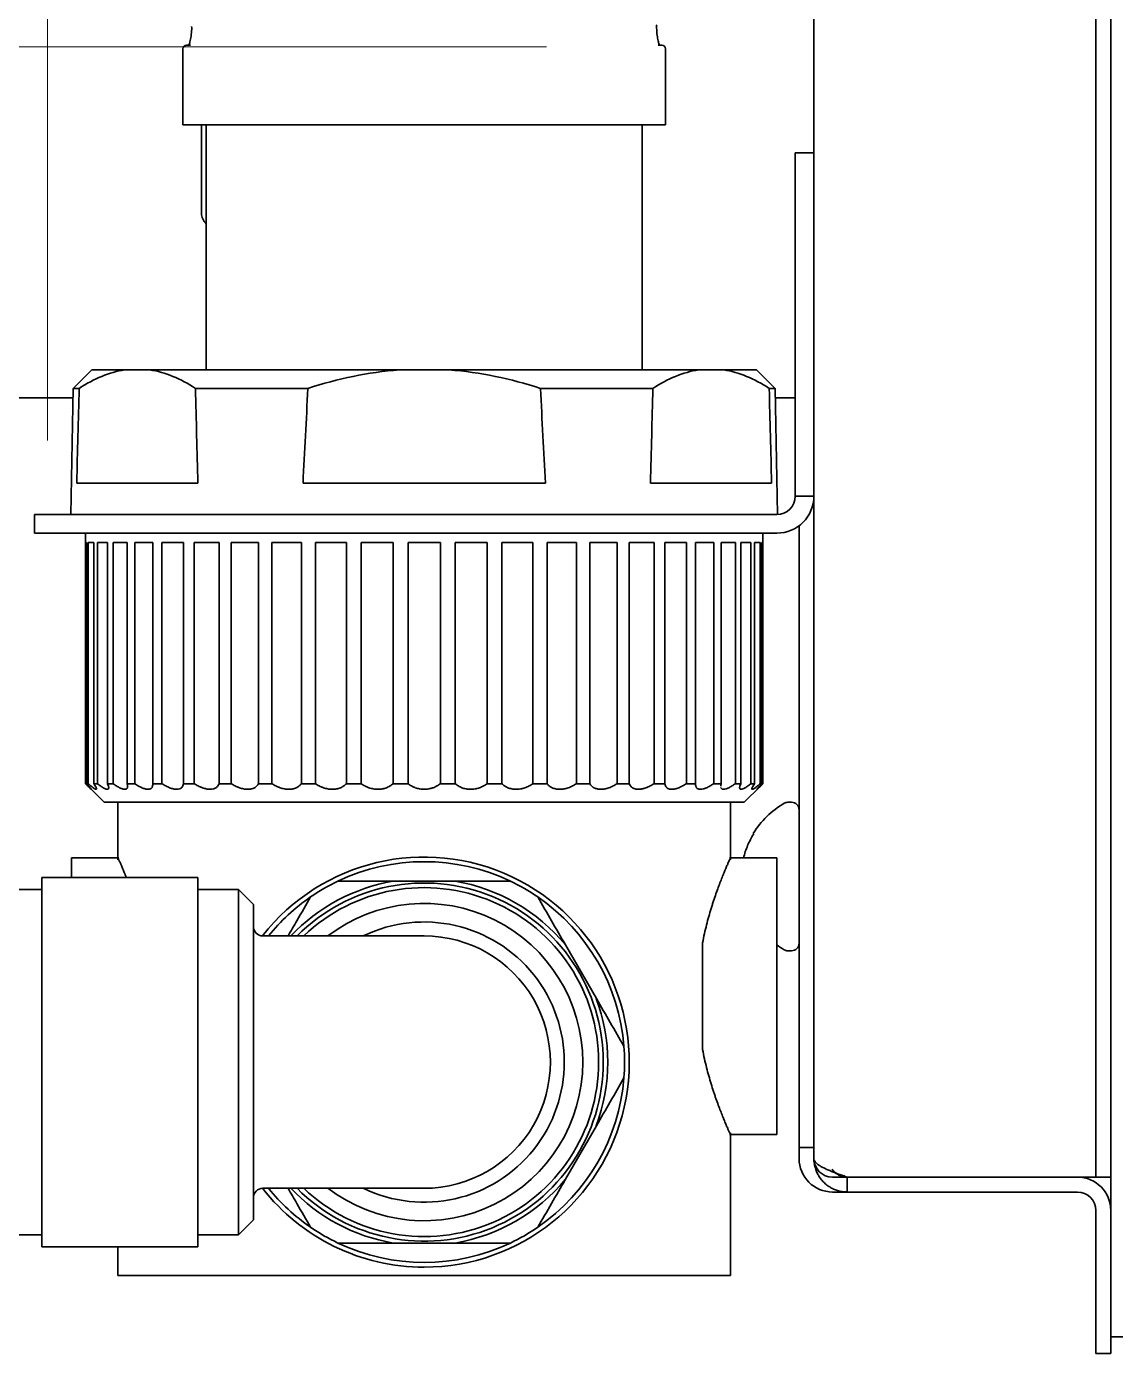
# Model space of a CAD drawing. Extents: x 6569 to 10251, y -294 to 3100.
# Drawn here: x 9343.1 to 9401.8, y 1276.5 to 1348 of the extents above; entities that cross this region are included whole.
import ezdxf

# ---------------------------------------------------------------- set-up
doc = ezdxf.new("R2010")
doc.units = 0
doc.header["$LTSCALE"] = 5
doc.layers.get('0').update_dxf_attribs({"linetype": 'CONTINUOUS', "lineweight": 0})
doc.layers.add('1', color=7, linetype='CONTINUOUS', true_color=0xffffff)

msp = doc.modelspace()

# ---------------------------------------------------------------- linework, layer by layer
at = {"color": 1}
msp.add_line((9344.264, 1425.726), (9344.264, 1325.726), dxfattribs=at)
at = {"color": 6}
msp.add_line((9271.164, 1346.926), (9371.164, 1346.926), dxfattribs=at)
at = {"layer": '1', "color": 7, "linetype": 'Continuous', "lineweight": 35}
for p, q in [((9401.564, 1277.426), (9401.564, 1881.326)), ((9385.564, 1423.726), (9385.564, 1287.026)), ((9400.764, 1421.726), (9400.764, 1288.026)), ((9351.564, 1346.826), (9351.564, 1342.726)), ((9351.764, 1347.026), (9351.964, 1347.026)), ((9377.364, 1347.026), (9377.165, 1347.026)), ((9377.564, 1342.726), (9377.564, 1346.826)), ((9364.564, 1342.726), (9351.564, 1342.726)), ((9352.564, 1337.963), (9352.564, 1342.726)), ((9352.814, 1342.726), (9352.814, 1329.526)), ((9377.564, 1342.726), (9364.564, 1342.726)), ((9376.314, 1329.526), (9376.314, 1342.726)), ((9384.564, 1336.226), (9384.564, 1341.226)), ((9384.564, 1341.226), (9385.564, 1341.226)), ((9384.564, 1327.726), (9384.564, 1336.226)), ((9346.664, 1329.526), (9345.647, 1328.526)), ((9348.437, 1329.526), (9346.664, 1329.526)), ((9348.437, 1329.526), (9349.774, 1329.526)), ((9349.774, 1329.526), (9363.227, 1329.526)), ((9363.227, 1329.526), (9365.901, 1329.526)), ((9365.901, 1329.526), (9379.354, 1329.526)), ((9379.354, 1329.526), (9380.691, 1329.526)), ((9382.464, 1329.526), (9380.691, 1329.526)), ((9383.482, 1328.526), (9382.464, 1329.526)), ((9345.647, 1328.526), (9345.528, 1321.726)), ((9345.647, 1328.526), (9345.973, 1328.526)), ((9358.3, 1328.526), (9352.238, 1328.526)), ((9376.891, 1328.526), (9370.829, 1328.526)), ((9383.482, 1328.526), (9383.155, 1328.526)), ((9383.6, 1321.727), (9383.482, 1328.526)), ((9321.164, 1328.026), (9345.638, 1328.026)), ((9383.49, 1328.026), (9384.564, 1328.026)), ((9384.564, 1322.726), (9384.564, 1327.726)), ((9352.37, 1323.426), (9345.841, 1323.426)), ((9371.093, 1323.426), (9358.036, 1323.426)), ((9383.287, 1323.426), (9376.759, 1323.426)), ((9384.564, 1322.726), (9385.564, 1322.726)), ((9343.564, 1321.726), (9375.564, 1321.726)), ((9343.564, 1321.726), (9343.564, 1320.726)), ((9383.564, 1321.726), (9375.564, 1321.726)), ((9375.564, 1320.726), (9343.564, 1320.726)), ((9346.314, 1320.726), (9346.314, 1320.226)), ((9383.564, 1320.726), (9375.564, 1320.726)), ((9382.814, 1320.226), (9382.814, 1320.726)), ((9384.764, 1321.126), (9384.764, 1289.626)), ((9346.314, 1320.226), (9346.377, 1320.226)), ((9346.316, 1307.226), (9346.316, 1320.226)), ((9346.377, 1320.226), (9346.377, 1307.226)), ((9346.461, 1307.226), (9346.461, 1320.226)), ((9346.461, 1320.226), (9346.763, 1320.226)), ((9346.763, 1320.226), (9346.763, 1307.226)), ((9346.958, 1307.226), (9346.958, 1320.226)), ((9346.958, 1320.226), (9347.497, 1320.226)), ((9347.497, 1320.226), (9347.497, 1307.226)), ((9347.798, 1307.226), (9347.798, 1320.226)), ((9347.798, 1320.226), (9348.562, 1320.226)), ((9348.562, 1320.226), (9348.562, 1307.226)), ((9348.964, 1307.226), (9348.964, 1320.226)), ((9348.964, 1320.226), (9349.939, 1320.226)), ((9349.939, 1320.226), (9349.939, 1307.226)), ((9350.434, 1307.226), (9350.434, 1320.226)), ((9350.434, 1320.226), (9351.601, 1320.226)), ((9351.601, 1320.226), (9351.601, 1307.226)), ((9352.179, 1307.226), (9352.179, 1320.226)), ((9352.179, 1320.226), (9353.514, 1320.226)), ((9353.514, 1320.226), (9353.514, 1307.226)), ((9354.165, 1307.226), (9354.165, 1320.226)), ((9354.165, 1320.226), (9355.643, 1320.226)), ((9355.643, 1320.226), (9355.643, 1307.226)), ((9356.354, 1307.226), (9356.354, 1320.226)), ((9356.354, 1320.226), (9357.946, 1320.226)), ((9357.946, 1320.226), (9357.946, 1307.226)), ((9358.702, 1307.226), (9358.702, 1320.226)), ((9358.702, 1320.226), (9360.377, 1320.226)), ((9360.377, 1320.226), (9360.377, 1307.226)), ((9361.164, 1320.226), (9362.89, 1320.226)), ((9361.164, 1307.226), (9361.164, 1320.226)), ((9362.89, 1320.226), (9362.89, 1307.226)), ((9363.693, 1307.226), (9363.693, 1320.226)), ((9363.693, 1320.226), (9365.436, 1320.226)), ((9365.436, 1320.226), (9365.436, 1307.226)), ((9366.238, 1307.226), (9366.238, 1320.226)), ((9366.238, 1320.226), (9367.964, 1320.226)), ((9367.964, 1320.226), (9367.964, 1307.226)), ((9368.751, 1307.226), (9368.751, 1320.226)), ((9368.751, 1320.226), (9370.427, 1320.226)), ((9370.427, 1320.226), (9370.427, 1307.226)), ((9371.183, 1307.226), (9371.183, 1320.226)), ((9371.183, 1320.226), (9372.775, 1320.226)), ((9372.775, 1320.226), (9372.775, 1307.226)), ((9373.485, 1307.226), (9373.485, 1320.226)), ((9373.485, 1320.226), (9374.963, 1320.226)), ((9374.963, 1320.226), (9374.963, 1307.226)), ((9375.614, 1307.226), (9375.614, 1320.226)), ((9375.614, 1320.226), (9376.949, 1320.226)), ((9376.949, 1320.226), (9376.949, 1307.226)), ((9377.528, 1307.226), (9377.528, 1320.226)), ((9377.528, 1320.226), (9378.694, 1320.226)), ((9378.694, 1320.226), (9378.694, 1307.226)), ((9379.19, 1307.226), (9379.19, 1320.226)), ((9379.19, 1320.226), (9380.164, 1320.226)), ((9380.164, 1320.226), (9380.164, 1307.226)), ((9380.567, 1307.226), (9380.567, 1320.226)), ((9380.567, 1320.226), (9381.331, 1320.226)), ((9381.331, 1320.226), (9381.331, 1307.226)), ((9381.632, 1307.226), (9381.632, 1320.226)), ((9381.632, 1320.226), (9382.171, 1320.226)), ((9382.171, 1320.226), (9382.171, 1307.226)), ((9382.365, 1307.226), (9382.365, 1320.226)), ((9382.365, 1320.226), (9382.668, 1320.226)), ((9382.668, 1320.226), (9382.668, 1307.226)), ((9382.752, 1307.226), (9382.752, 1320.226)), ((9382.813, 1320.226), (9382.752, 1320.226)), ((9382.813, 1320.226), (9382.813, 1307.226)), ((9346.377, 1307.226), (9346.461, 1307.226)), ((9346.452, 1307.089), (9347.314, 1306.226)), ((9346.763, 1307.226), (9346.958, 1307.226)), ((9347.497, 1307.226), (9347.798, 1307.226)), ((9348.562, 1307.226), (9348.964, 1307.226)), ((9349.939, 1307.226), (9350.434, 1307.226)), ((9351.601, 1307.226), (9352.179, 1307.226)), ((9353.514, 1307.226), (9354.165, 1307.226)), ((9355.643, 1307.226), (9356.354, 1307.226)), ((9357.946, 1307.226), (9358.702, 1307.226)), ((9360.377, 1307.226), (9361.164, 1307.226)), ((9362.89, 1307.226), (9363.693, 1307.226)), ((9365.436, 1307.226), (9366.238, 1307.226)), ((9367.964, 1307.226), (9368.751, 1307.226)), ((9370.427, 1307.226), (9371.183, 1307.226)), ((9372.775, 1307.226), (9373.485, 1307.226)), ((9374.963, 1307.226), (9375.614, 1307.226)), ((9376.949, 1307.226), (9377.528, 1307.226)), ((9378.694, 1307.226), (9379.19, 1307.226)), ((9380.164, 1307.226), (9380.567, 1307.226)), ((9381.331, 1307.226), (9381.632, 1307.226)), ((9381.814, 1306.226), (9382.671, 1307.083)), ((9382.171, 1307.226), (9382.365, 1307.226)), ((9382.668, 1307.226), (9382.752, 1307.226)), ((9347.314, 1306.226), (9364.564, 1306.226)), ((9348.064, 1306.226), (9348.064, 1303.13)), ((9364.564, 1306.226), (9381.814, 1306.226)), ((9381.064, 1303.13), (9381.064, 1306.226)), ((9384.364, 1306.226), (9384.164, 1306.226)), ((9382.286, 1304.526), (9382.319, 1304.526)), ((9348.107, 1303.226), (9345.564, 1303.226)), ((9345.564, 1303.226), (9345.564, 1302.176)), ((9383.564, 1303.226), (9381.021, 1303.226)), ((9383.564, 1303.226), (9383.564, 1288.326)), ((9343.964, 1302.176), (9343.964, 1282.276)), ((9352.364, 1302.176), (9343.964, 1302.176)), ((9352.364, 1292.226), (9352.364, 1302.176)), ((9343.964, 1301.526), (9341.764, 1301.526)), ((9354.564, 1301.526), (9352.364, 1301.526)), ((9354.564, 1282.926), (9354.564, 1301.526)), ((9355.364, 1300.726), (9354.564, 1301.526)), ((9366.23, 1301.976), (9362.899, 1301.976)), ((9355.364, 1292.226), (9355.364, 1300.726)), ((9364.564, 1299.026), (9355.864, 1299.026)), ((9373.841, 1295.659), (9372.175, 1298.543)), ((9379.564, 1292.903), (9379.564, 1298.649)), ((9384.164, 1298.226), (9384.364, 1298.226)), ((9352.364, 1282.276), (9352.364, 1292.226)), ((9355.364, 1283.726), (9355.364, 1292.226)), ((9384.764, 1287.626), (9384.764, 1289.626)), ((9372.175, 1285.909), (9373.841, 1288.793)), ((9381.021, 1288.326), (9383.564, 1288.326)), ((9381.064, 1280.726), (9381.064, 1288.422)), ((9400.764, 1286.026), (9400.764, 1288.026)), ((9384.764, 1287.126), (9384.764, 1287.626)), ((9385.564, 1287.626), (9384.764, 1287.626)), ((9384.764, 1287.026), (9384.764, 1287.126)), ((9386.564, 1286.026), (9387.364, 1286.026)), ((9387.364, 1286.026), (9387.364, 1285.226)), ((9387.364, 1286.026), (9399.764, 1286.026)), ((9400.764, 1286.026), (9399.764, 1286.026)), ((9400.764, 1286.026), (9401.564, 1286.026)), ((9355.864, 1285.426), (9364.564, 1285.426)), ((9386.564, 1285.226), (9387.364, 1285.226)), ((9387.364, 1285.226), (9399.764, 1285.226)), ((9400.764, 1284.226), (9400.764, 1278.526)), ((9354.564, 1282.926), (9355.364, 1283.726)), ((9341.764, 1282.926), (9343.964, 1282.926)), ((9352.364, 1282.926), (9354.564, 1282.926)), ((9343.964, 1282.276), (9352.364, 1282.276)), ((9348.064, 1282.276), (9348.064, 1280.726)), ((9362.899, 1282.476), (9366.23, 1282.476)), ((9381.064, 1280.726), (9348.064, 1280.726)), ((9400.764, 1276.526), (9400.764, 1278.526)), ((9401.564, 1277.426), (9401.564, 1276.526)), ((9401.564, 1277.426), (9403.364, 1277.426)), ((9400.764, 1276.526), (9401.564, 1276.526))]:
    msp.add_line(p, q, dxfattribs=at)
for centre, radius, start, end in [((9351.764, 1346.826), 0.2, 90, 180), ((9377.364, 1346.826), 0.2, 0, 90), ((9353.314, 1337.963), 0.75, 180, 228.18804), ((12055.199, 1186.425), 2700.641, 176.983845, 177.092193), ((6673.929, 1186.425), 2700.641, 2.907807, 3.016155), ((9383.564, 1322.726), 2, 270, 0), ((9383.564, 1322.726), 1, 270, 0), ((9386.384, 1302.027), 4.8, 120.30118, 148.41865), ((9384.164, 1305.826), 0.4, 90, 120.30118), ((9384.364, 1305.826), 0.4, 0, 90), ((9364.564, 1292.226), 11.05, 270, 142.01436), ((9364.564, 1292.226), 10.8, 64.52563, 115.47437), ((9364.564, 1292.226), 9.891, 99.69258, 136.56894), ((9364.564, 1292.226), 9.65, 0, 135.20248), ((9364.564, 1292.226), 9.4, 0, 133.6669), ((9364.564, 1292.226), 10.8, 115.47437, 124.52563), ((9364.564, 1292.226), 9.891, 39.69258, 80.30742), ((9364.564, 1292.226), 10.8, 55.47437, 64.52563), ((9364.564, 1292.226), 10.8, 124.52563, 140.97732), ((9364.564, 1292.226), 8.55, 0, 127.31624), ((9364.564, 1292.226), 10.8, 4.52563, 55.47437), ((9355.864, 1299.526), 0.5, 180, 270), ((9364.564, 1292.226), 7.55, 244.24876, 115.75125), ((9364.564, 1292.226), 6.8, 270, 90.00003), ((9386.384, 1302.425), 4.8, 234.01997, 239.69882), ((9384.364, 1298.626), 0.4, 270, 0), ((9384.164, 1298.626), 0.4, 239.69882, 270), ((9364.564, 1292.226), 9.891, 339.69258, 20.30742), ((9364.564, 1292.226), 10.8, 355.47437, 4.52563), ((9364.564, 1292.226), 9.65, 224.79752, 0), ((9364.564, 1292.226), 9.4, 226.3331, 0), ((9364.564, 1292.226), 8.55, 232.68376, 0), ((9364.564, 1292.226), 10.8, 304.52563, 355.47437), ((9386.564, 1287.026), 1.8, 180, 270), ((9386.564, 1287.026), 1, 180, 270), ((9364.564, 1292.226), 9.891, 279.69258, 320.30742), ((9399.764, 1284.226), 1.8, 0, 90), ((9355.864, 1284.926), 0.5, 90, 180), ((9364.564, 1292.226), 11.05, 217.97999, 270), ((9364.564, 1292.226), 10.8, 219.02268, 235.47437), ((9364.564, 1292.226), 9.891, 223.43106, 260.30742), ((9399.764, 1284.226), 1, 0, 90), ((9364.564, 1292.226), 10.8, 235.47437, 244.52563), ((9364.564, 1292.226), 10.8, 295.47437, 304.52563), ((9364.564, 1292.226), 10.8, 244.52563, 295.47437)]:
    msp.add_arc(centre, radius, start, end, dxfattribs=at)
for centre, major_axis, start_param, end_param in [((10694.423, 1186.425), (0, 2700.641), 1.518154, 1.520046), ((8003.788, 1186.425), (0, 2700.641), 4.76314, 4.765031), ((10725.34, 1186.425), (0, -2700.641), 4.659747, 4.661638), ((8034.705, 1186.425), (0, -2700.641), 1.621547, 1.623438)]:
    msp.add_ellipse(centre, major_axis=major_axis, ratio=0.5, start_param=start_param, end_param=end_param, dxfattribs=at)
for points, knots in [([(9352.035, 1348.026), (9352.036, 1347.98), (9352.038, 1347.803), (9352.008, 1347.499), (9351.95, 1347.2), (9351.893, 1347.035), (9351.866, 1346.99), (9351.864, 1346.988), (9351.864, 1346.988)], [0, 0, 0, 0, 0.089897, 0.349036, 0.612704, 0.835843, 0.975178, 1, 1, 1, 1]), ([(9377.265, 1346.988), (9377.265, 1346.988), (9377.264, 1346.989), (9377.249, 1347.012), (9377.207, 1347.112), (9377.151, 1347.321), (9377.103, 1347.651), (9377.085, 1347.946), (9377.092, 1348.1), (9377.094, 1348.122)], [0, 0, 0, 0, 0.01828, 0.118401, 0.264158, 0.470163, 0.71053, 0.959062, 1, 1, 1, 1]), ([(9345.973, 1328.526), (9346.374, 1328.787), (9346.78, 1329.006), (9347.601, 1329.345), (9348.016, 1329.464), (9348.437, 1329.526)], [0, 0, 0, 0, 0.5, 0.5, 1, 1, 1, 1]), ([(9349.774, 1329.526), (9350.196, 1329.464), (9350.611, 1329.345), (9351.432, 1329.006), (9351.837, 1328.787), (9352.238, 1328.526)], [0, 0, 0, 0, 0.5, 0.5, 1, 1, 1, 1]), ([(9358.3, 1328.526), (9359.102, 1328.787), (9359.912, 1329.006), (9361.554, 1329.345), (9362.385, 1329.464), (9363.227, 1329.526)], [0, 0, 0, 0, 0.5, 0.5, 1, 1, 1, 1]), ([(9365.901, 1329.526), (9366.744, 1329.464), (9367.575, 1329.345), (9369.216, 1329.006), (9370.027, 1328.787), (9370.829, 1328.526)], [0, 0, 0, 0, 0.5, 0.5, 1, 1, 1, 1]), ([(9376.891, 1328.526), (9377.292, 1328.787), (9377.697, 1329.006), (9378.518, 1329.345), (9378.933, 1329.464), (9379.354, 1329.526)], [0, 0, 0, 0, 0.5, 0.5, 1, 1, 1, 1]), ([(9380.691, 1329.526), (9381.113, 1329.464), (9381.528, 1329.345), (9382.349, 1329.006), (9382.754, 1328.787), (9383.155, 1328.526)], [0, 0, 0, 0, 0.5, 0.5, 1, 1, 1, 1]), ([(9346.316, 1307.226), (9346.359, 1307.182), (9346.399, 1307.142), (9346.453, 1307.088), (9346.47, 1307.071), (9346.494, 1307.047), (9346.502, 1307.039), (9346.517, 1307.024), (9346.524, 1307.017), (9346.558, 1306.984), (9346.58, 1306.963), (9346.604, 1306.941), (9346.611, 1306.936), (9346.618, 1306.93), (9346.62, 1306.929), (9346.623, 1306.927), (9346.624, 1306.926), (9346.628, 1306.926), (9346.624, 1306.933), (9346.611, 1306.951), (9346.608, 1306.955), (9346.601, 1306.964), (9346.59, 1306.979), (9346.576, 1306.996), (9346.553, 1307.023), (9346.541, 1307.038), (9346.514, 1307.07), (9346.499, 1307.087), (9346.451, 1307.142), (9346.416, 1307.182), (9346.377, 1307.226)], [0, 0, 0, 0, 0.125, 0.125, 0.1875, 0.1875, 0.21875, 0.21875, 0.25, 0.25, 0.375, 0.375, 0.4375, 0.4375, 0.46875, 0.46875, 0.5, 0.5, 0.625, 0.625, 0.65625, 0.65625, 0.6875, 0.75, 0.75, 0.8125, 0.8125, 0.875, 0.875, 1, 1, 1, 1]), ([(9346.461, 1307.226), (9346.511, 1307.182), (9346.559, 1307.142), (9346.626, 1307.088), (9346.647, 1307.071), (9346.678, 1307.047), (9346.689, 1307.039), (9346.709, 1307.024), (9346.718, 1307.017), (9346.765, 1306.984), (9346.797, 1306.963), (9346.837, 1306.941), (9346.85, 1306.936), (9346.865, 1306.93), (9346.87, 1306.929), (9346.879, 1306.927), (9346.883, 1306.926), (9346.901, 1306.926), (9346.909, 1306.933), (9346.91, 1306.951), (9346.91, 1306.955), (9346.909, 1306.964), (9346.906, 1306.979), (9346.899, 1306.996), (9346.888, 1307.023), (9346.88, 1307.038), (9346.863, 1307.07), (9346.853, 1307.087), (9346.82, 1307.142), (9346.794, 1307.182), (9346.763, 1307.226)], [0, 0, 0, 0, 0.125, 0.125, 0.1875, 0.1875, 0.21875, 0.21875, 0.25, 0.25, 0.375, 0.375, 0.4375, 0.4375, 0.46875, 0.46875, 0.5, 0.5, 0.625, 0.625, 0.65625, 0.65625, 0.6875, 0.75, 0.75, 0.8125, 0.8125, 0.875, 0.875, 1, 1, 1, 1]), ([(9346.958, 1307.226), (9347.015, 1307.182), (9347.069, 1307.142), (9347.148, 1307.088), (9347.174, 1307.071), (9347.211, 1307.047), (9347.224, 1307.039), (9347.248, 1307.024), (9347.26, 1307.017), (9347.318, 1306.984), (9347.36, 1306.963), (9347.416, 1306.941), (9347.433, 1306.936), (9347.457, 1306.93), (9347.465, 1306.929), (9347.479, 1306.927), (9347.486, 1306.926), (9347.518, 1306.926), (9347.537, 1306.933), (9347.552, 1306.951), (9347.555, 1306.955), (9347.559, 1306.964), (9347.565, 1306.979), (9347.567, 1306.996), (9347.566, 1307.023), (9347.564, 1307.038), (9347.557, 1307.07), (9347.553, 1307.087), (9347.535, 1307.142), (9347.518, 1307.182), (9347.497, 1307.226)], [0, 0, 0, 0, 0.125, 0.125, 0.1875, 0.1875, 0.21875, 0.21875, 0.25, 0.25, 0.375, 0.375, 0.4375, 0.4375, 0.46875, 0.46875, 0.5, 0.5, 0.625, 0.625, 0.65625, 0.65625, 0.6875, 0.75, 0.75, 0.8125, 0.8125, 0.875, 0.875, 1, 1, 1, 1]), ([(9347.798, 1307.226), (9347.86, 1307.182), (9347.921, 1307.142), (9348.009, 1307.088), (9348.039, 1307.071), (9348.082, 1307.047), (9348.096, 1307.039), (9348.124, 1307.024), (9348.138, 1307.017), (9348.207, 1306.984), (9348.258, 1306.963), (9348.328, 1306.941), (9348.35, 1306.936), (9348.382, 1306.93), (9348.392, 1306.929), (9348.412, 1306.927), (9348.421, 1306.926), (9348.466, 1306.926), (9348.496, 1306.933), (9348.526, 1306.951), (9348.531, 1306.955), (9348.541, 1306.964), (9348.555, 1306.979), (9348.565, 1306.996), (9348.575, 1307.023), (9348.579, 1307.038), (9348.583, 1307.07), (9348.583, 1307.087), (9348.581, 1307.142), (9348.574, 1307.182), (9348.562, 1307.226)], [0, 0, 0, 0, 0.125, 0.125, 0.1875, 0.1875, 0.21875, 0.21875, 0.25, 0.25, 0.375, 0.375, 0.4375, 0.4375, 0.46875, 0.46875, 0.5, 0.5, 0.625, 0.625, 0.65625, 0.65625, 0.6875, 0.75, 0.75, 0.8125, 0.8125, 0.875, 0.875, 1, 1, 1, 1]), ([(9348.964, 1307.226), (9349.03, 1307.182), (9349.096, 1307.142), (9349.193, 1307.088), (9349.225, 1307.071), (9349.273, 1307.047), (9349.289, 1307.039), (9349.321, 1307.024), (9349.336, 1307.017), (9349.414, 1306.984), (9349.473, 1306.963), (9349.556, 1306.941), (9349.583, 1306.936), (9349.622, 1306.93), (9349.634, 1306.929), (9349.659, 1306.927), (9349.671, 1306.926), (9349.728, 1306.926), (9349.768, 1306.933), (9349.811, 1306.951), (9349.819, 1306.955), (9349.835, 1306.964), (9349.857, 1306.979), (9349.875, 1306.996), (9349.895, 1307.023), (9349.904, 1307.038), (9349.919, 1307.07), (9349.925, 1307.087), (9349.938, 1307.142), (9349.941, 1307.182), (9349.939, 1307.226)], [0, 0, 0, 0, 0.125, 0.125, 0.1875, 0.1875, 0.21875, 0.21875, 0.25, 0.25, 0.375, 0.375, 0.4375, 0.4375, 0.46875, 0.46875, 0.5, 0.5, 0.625, 0.625, 0.65625, 0.65625, 0.6875, 0.75, 0.75, 0.8125, 0.8125, 0.875, 0.875, 1, 1, 1, 1]), ([(9350.434, 1307.226), (9350.503, 1307.182), (9350.572, 1307.142), (9350.676, 1307.088), (9350.71, 1307.071), (9350.762, 1307.047), (9350.779, 1307.039), (9350.814, 1307.024), (9350.831, 1307.017), (9350.916, 1306.984), (9350.981, 1306.963), (9351.076, 1306.941), (9351.107, 1306.936), (9351.152, 1306.93), (9351.167, 1306.929), (9351.196, 1306.927), (9351.21, 1306.926), (9351.279, 1306.926), (9351.329, 1306.933), (9351.384, 1306.951), (9351.395, 1306.955), (9351.415, 1306.964), (9351.444, 1306.979), (9351.47, 1306.996), (9351.501, 1307.023), (9351.515, 1307.038), (9351.54, 1307.07), (9351.551, 1307.087), (9351.58, 1307.142), (9351.593, 1307.182), (9351.601, 1307.226)], [0, 0, 0, 0, 0.125, 0.125, 0.1875, 0.1875, 0.21875, 0.21875, 0.25, 0.25, 0.375, 0.375, 0.4375, 0.4375, 0.46875, 0.46875, 0.5, 0.5, 0.625, 0.625, 0.65625, 0.65625, 0.6875, 0.75, 0.75, 0.8125, 0.8125, 0.875, 0.875, 1, 1, 1, 1]), ([(9352.179, 1307.226), (9352.25, 1307.182), (9352.321, 1307.142), (9352.429, 1307.088), (9352.465, 1307.071), (9352.519, 1307.047), (9352.538, 1307.039), (9352.574, 1307.024), (9352.593, 1307.017), (9352.683, 1306.984), (9352.755, 1306.963), (9352.859, 1306.941), (9352.893, 1306.936), (9352.944, 1306.93), (9352.961, 1306.929), (9352.993, 1306.927), (9353.009, 1306.926), (9353.088, 1306.926), (9353.146, 1306.933), (9353.213, 1306.951), (9353.226, 1306.955), (9353.251, 1306.964), (9353.288, 1306.979), (9353.321, 1306.996), (9353.361, 1307.023), (9353.38, 1307.038), (9353.415, 1307.07), (9353.431, 1307.087), (9353.474, 1307.142), (9353.497, 1307.182), (9353.514, 1307.226)], [0, 0, 0, 0, 0.125, 0.125, 0.1875, 0.1875, 0.21875, 0.21875, 0.25, 0.25, 0.375, 0.375, 0.4375, 0.4375, 0.46875, 0.46875, 0.5, 0.5, 0.625, 0.625, 0.65625, 0.65625, 0.6875, 0.75, 0.75, 0.8125, 0.8125, 0.875, 0.875, 1, 1, 1, 1]), ([(9354.165, 1307.226), (9354.236, 1307.182), (9354.308, 1307.142), (9354.418, 1307.088), (9354.455, 1307.071), (9354.511, 1307.047), (9354.53, 1307.039), (9354.568, 1307.024), (9354.587, 1307.017), (9354.682, 1306.984), (9354.758, 1306.963), (9354.869, 1306.941), (9354.906, 1306.936), (9354.962, 1306.93), (9354.98, 1306.929), (9355.016, 1306.927), (9355.034, 1306.926), (9355.121, 1306.926), (9355.186, 1306.933), (9355.263, 1306.951), (9355.278, 1306.955), (9355.308, 1306.964), (9355.351, 1306.979), (9355.39, 1306.996), (9355.44, 1307.023), (9355.463, 1307.038), (9355.507, 1307.07), (9355.528, 1307.087), (9355.584, 1307.142), (9355.616, 1307.182), (9355.643, 1307.226)], [0, 0, 0, 0, 0.125, 0.125, 0.1875, 0.1875, 0.21875, 0.21875, 0.25, 0.25, 0.375, 0.375, 0.4375, 0.4375, 0.46875, 0.46875, 0.5, 0.5, 0.625, 0.625, 0.65625, 0.65625, 0.6875, 0.75, 0.75, 0.8125, 0.8125, 0.875, 0.875, 1, 1, 1, 1]), ([(9356.354, 1307.226), (9356.423, 1307.182), (9356.494, 1307.142), (9356.604, 1307.088), (9356.642, 1307.071), (9356.699, 1307.047), (9356.718, 1307.039), (9356.757, 1307.024), (9356.776, 1307.017), (9356.874, 1306.984), (9356.951, 1306.963), (9357.069, 1306.941), (9357.108, 1306.936), (9357.166, 1306.93), (9357.186, 1306.929), (9357.224, 1306.927), (9357.243, 1306.926), (9357.337, 1306.926), (9357.409, 1306.933), (9357.495, 1306.951), (9357.511, 1306.955), (9357.544, 1306.964), (9357.593, 1306.979), (9357.638, 1306.996), (9357.695, 1307.023), (9357.723, 1307.038), (9357.775, 1307.07), (9357.8, 1307.087), (9357.869, 1307.142), (9357.91, 1307.182), (9357.946, 1307.226)], [0, 0, 0, 0, 0.125, 0.125, 0.1875, 0.1875, 0.21875, 0.21875, 0.25, 0.25, 0.375, 0.375, 0.4375, 0.4375, 0.46875, 0.46875, 0.5, 0.5, 0.625, 0.625, 0.65625, 0.65625, 0.6875, 0.75, 0.75, 0.8125, 0.8125, 0.875, 0.875, 1, 1, 1, 1]), ([(9358.702, 1307.226), (9358.768, 1307.182), (9358.838, 1307.142), (9358.946, 1307.088), (9358.983, 1307.071), (9359.04, 1307.047), (9359.059, 1307.039), (9359.098, 1307.024), (9359.117, 1307.017), (9359.215, 1306.984), (9359.294, 1306.963), (9359.414, 1306.941), (9359.454, 1306.936), (9359.515, 1306.93), (9359.535, 1306.929), (9359.576, 1306.927), (9359.596, 1306.926), (9359.694, 1306.926), (9359.771, 1306.933), (9359.863, 1306.951), (9359.882, 1306.955), (9359.918, 1306.964), (9359.97, 1306.979), (9360.02, 1306.996), (9360.085, 1307.023), (9360.116, 1307.038), (9360.176, 1307.07), (9360.204, 1307.087), (9360.285, 1307.142), (9360.334, 1307.182), (9360.377, 1307.226)], [0, 0, 0, 0, 0.125, 0.125, 0.1875, 0.1875, 0.21875, 0.21875, 0.25, 0.25, 0.375, 0.375, 0.4375, 0.4375, 0.46875, 0.46875, 0.5, 0.5, 0.625, 0.625, 0.65625, 0.65625, 0.6875, 0.75, 0.75, 0.8125, 0.8125, 0.875, 0.875, 1, 1, 1, 1]), ([(9361.164, 1307.226), (9361.227, 1307.182), (9361.293, 1307.142), (9361.397, 1307.088), (9361.433, 1307.071), (9361.488, 1307.047), (9361.507, 1307.039), (9361.545, 1307.024), (9361.564, 1307.017), (9361.66, 1306.984), (9361.738, 1306.963), (9361.859, 1306.941), (9361.9, 1306.936), (9361.962, 1306.93), (9361.983, 1306.929), (9362.024, 1306.927), (9362.044, 1306.926), (9362.146, 1306.926), (9362.226, 1306.933), (9362.324, 1306.951), (9362.343, 1306.955), (9362.381, 1306.964), (9362.438, 1306.979), (9362.492, 1306.996), (9362.561, 1307.023), (9362.595, 1307.038), (9362.661, 1307.07), (9362.693, 1307.087), (9362.784, 1307.142), (9362.839, 1307.182), (9362.89, 1307.226)], [0, 0, 0, 0, 0.125, 0.125, 0.1875, 0.1875, 0.21875, 0.21875, 0.25, 0.25, 0.375, 0.375, 0.4375, 0.4375, 0.46875, 0.46875, 0.5, 0.5, 0.625, 0.625, 0.65625, 0.65625, 0.6875, 0.75, 0.75, 0.8125, 0.8125, 0.875, 0.875, 1, 1, 1, 1]), ([(9363.693, 1307.226), (9363.75, 1307.182), (9363.811, 1307.142), (9363.91, 1307.088), (9363.944, 1307.071), (9363.996, 1307.047), (9364.014, 1307.039), (9364.05, 1307.024), (9364.069, 1307.017), (9364.161, 1306.984), (9364.238, 1306.963), (9364.357, 1306.941), (9364.398, 1306.936), (9364.459, 1306.93), (9364.48, 1306.929), (9364.522, 1306.927), (9364.543, 1306.926), (9364.647, 1306.926), (9364.728, 1306.933), (9364.848, 1306.955), (9364.887, 1306.964), (9364.946, 1306.979), (9364.965, 1306.985), (9365.003, 1306.997), (9365.022, 1307.003), (9365.114, 1307.037), (9365.184, 1307.069), (9365.267, 1307.114), (9365.283, 1307.124), (9365.315, 1307.143), (9365.362, 1307.173), (9365.407, 1307.204), (9365.436, 1307.226)], [0, 0, 0, 0, 0.125, 0.125, 0.1875, 0.1875, 0.21875, 0.21875, 0.25, 0.25, 0.375, 0.375, 0.4375, 0.4375, 0.46875, 0.46875, 0.5, 0.5, 0.625, 0.625, 0.6875, 0.6875, 0.71875, 0.71875, 0.75, 0.75, 0.875, 0.875, 0.90625, 0.90625, 0.9375, 1, 1, 1, 1]), ([(9366.238, 1307.226), (9366.289, 1307.182), (9366.345, 1307.142), (9366.435, 1307.088), (9366.466, 1307.071), (9366.515, 1307.047), (9366.532, 1307.039), (9366.566, 1307.024), (9366.583, 1307.017), (9366.671, 1306.984), (9366.744, 1306.963), (9366.859, 1306.941), (9366.899, 1306.936), (9366.959, 1306.93), (9366.98, 1306.929), (9367.02, 1306.927), (9367.041, 1306.926), (9367.143, 1306.926), (9367.224, 1306.933), (9367.326, 1306.951), (9367.347, 1306.955), (9367.387, 1306.964), (9367.447, 1306.979), (9367.506, 1306.996), (9367.583, 1307.023), (9367.621, 1307.038), (9367.695, 1307.07), (9367.731, 1307.087), (9367.836, 1307.142), (9367.902, 1307.182), (9367.964, 1307.226)], [0, 0, 0, 0, 0.125, 0.125, 0.1875, 0.1875, 0.21875, 0.21875, 0.25, 0.25, 0.375, 0.375, 0.4375, 0.4375, 0.46875, 0.46875, 0.5, 0.5, 0.625, 0.625, 0.65625, 0.65625, 0.6875, 0.75, 0.75, 0.8125, 0.8125, 0.875, 0.875, 1, 1, 1, 1]), ([(9368.751, 1307.226), (9368.795, 1307.182), (9368.844, 1307.142), (9368.924, 1307.088), (9368.952, 1307.071), (9368.997, 1307.047), (9369.012, 1307.039), (9369.043, 1307.024), (9369.059, 1307.017), (9369.139, 1306.984), (9369.208, 1306.963), (9369.317, 1306.941), (9369.354, 1306.936), (9369.412, 1306.93), (9369.432, 1306.929), (9369.471, 1306.927), (9369.491, 1306.926), (9369.59, 1306.926), (9369.67, 1306.933), (9369.772, 1306.951), (9369.792, 1306.955), (9369.832, 1306.964), (9369.893, 1306.979), (9369.952, 1306.996), (9370.03, 1307.023), (9370.068, 1307.038), (9370.144, 1307.07), (9370.182, 1307.087), (9370.291, 1307.142), (9370.36, 1307.182), (9370.427, 1307.226)], [0, 0, 0, 0, 0.125, 0.125, 0.1875, 0.1875, 0.21875, 0.21875, 0.25, 0.25, 0.375, 0.375, 0.4375, 0.4375, 0.46875, 0.46875, 0.5, 0.5, 0.625, 0.625, 0.65625, 0.65625, 0.6875, 0.75, 0.75, 0.8125, 0.8125, 0.875, 0.875, 1, 1, 1, 1]), ([(9371.183, 1307.226), (9371.218, 1307.182), (9371.259, 1307.142), (9371.328, 1307.088), (9371.353, 1307.071), (9371.392, 1307.047), (9371.405, 1307.039), (9371.433, 1307.024), (9371.447, 1307.017), (9371.519, 1306.984), (9371.581, 1306.963), (9371.682, 1306.941), (9371.717, 1306.936), (9371.771, 1306.93), (9371.79, 1306.929), (9371.827, 1306.927), (9371.845, 1306.926), (9371.939, 1306.926), (9372.016, 1306.933), (9372.115, 1306.951), (9372.135, 1306.955), (9372.175, 1306.964), (9372.234, 1306.979), (9372.293, 1306.996), (9372.37, 1307.023), (9372.409, 1307.038), (9372.486, 1307.07), (9372.523, 1307.087), (9372.634, 1307.142), (9372.706, 1307.182), (9372.775, 1307.226)], [0, 0, 0, 0, 0.125, 0.125, 0.1875, 0.1875, 0.21875, 0.21875, 0.25, 0.25, 0.375, 0.375, 0.4375, 0.4375, 0.46875, 0.46875, 0.5, 0.5, 0.625, 0.625, 0.65625, 0.65625, 0.6875, 0.75, 0.75, 0.8125, 0.8125, 0.875, 0.875, 1, 1, 1, 1]), ([(9373.485, 1307.226), (9373.512, 1307.182), (9373.544, 1307.142), (9373.601, 1307.088), (9373.621, 1307.071), (9373.654, 1307.047), (9373.665, 1307.039), (9373.689, 1307.024), (9373.701, 1307.017), (9373.763, 1306.984), (9373.817, 1306.963), (9373.908, 1306.941), (9373.94, 1306.936), (9373.989, 1306.93), (9374.006, 1306.929), (9374.041, 1306.927), (9374.058, 1306.926), (9374.145, 1306.926), (9374.218, 1306.933), (9374.312, 1306.951), (9374.331, 1306.955), (9374.369, 1306.964), (9374.426, 1306.979), (9374.483, 1306.996), (9374.559, 1307.023), (9374.597, 1307.038), (9374.673, 1307.07), (9374.71, 1307.087), (9374.821, 1307.142), (9374.893, 1307.182), (9374.963, 1307.226)], [0, 0, 0, 0, 0.125, 0.125, 0.1875, 0.1875, 0.21875, 0.21875, 0.25, 0.25, 0.375, 0.375, 0.4375, 0.4375, 0.46875, 0.46875, 0.5, 0.5, 0.625, 0.625, 0.65625, 0.65625, 0.6875, 0.75, 0.75, 0.8125, 0.8125, 0.875, 0.875, 1, 1, 1, 1]), ([(9375.614, 1307.226), (9375.632, 1307.182), (9375.655, 1307.142), (9375.697, 1307.088), (9375.713, 1307.071), (9375.739, 1307.047), (9375.748, 1307.039), (9375.767, 1307.024), (9375.777, 1307.017), (9375.828, 1306.984), (9375.874, 1306.963), (9375.953, 1306.941), (9375.98, 1306.936), (9376.024, 1306.93), (9376.04, 1306.929), (9376.07, 1306.927), (9376.086, 1306.926), (9376.164, 1306.926), (9376.231, 1306.933), (9376.319, 1306.951), (9376.337, 1306.955), (9376.372, 1306.964), (9376.426, 1306.979), (9376.48, 1306.996), (9376.553, 1307.023), (9376.589, 1307.038), (9376.663, 1307.07), (9376.699, 1307.087), (9376.808, 1307.142), (9376.879, 1307.182), (9376.949, 1307.226)], [0, 0, 0, 0, 0.125, 0.125, 0.1875, 0.1875, 0.21875, 0.21875, 0.25, 0.25, 0.375, 0.375, 0.4375, 0.4375, 0.46875, 0.46875, 0.5, 0.5, 0.625, 0.625, 0.65625, 0.65625, 0.6875, 0.75, 0.75, 0.8125, 0.8125, 0.875, 0.875, 1, 1, 1, 1]), ([(9377.528, 1307.226), (9377.536, 1307.182), (9377.549, 1307.142), (9377.577, 1307.088), (9377.588, 1307.071), (9377.607, 1307.047), (9377.613, 1307.039), (9377.627, 1307.024), (9377.635, 1307.017), (9377.674, 1306.984), (9377.71, 1306.963), (9377.775, 1306.941), (9377.799, 1306.936), (9377.836, 1306.93), (9377.849, 1306.929), (9377.876, 1306.927), (9377.889, 1306.926), (9377.958, 1306.926), (9378.017, 1306.933), (9378.097, 1306.951), (9378.113, 1306.955), (9378.146, 1306.964), (9378.195, 1306.979), (9378.246, 1306.996), (9378.314, 1307.023), (9378.348, 1307.038), (9378.418, 1307.07), (9378.452, 1307.087), (9378.556, 1307.142), (9378.625, 1307.182), (9378.694, 1307.226)], [0, 0, 0, 0, 0.125, 0.125, 0.1875, 0.1875, 0.21875, 0.21875, 0.25, 0.25, 0.375, 0.375, 0.4375, 0.4375, 0.46875, 0.46875, 0.5, 0.5, 0.625, 0.625, 0.65625, 0.65625, 0.6875, 0.75, 0.75, 0.8125, 0.8125, 0.875, 0.875, 1, 1, 1, 1]), ([(9379.19, 1307.226), (9379.188, 1307.182), (9379.191, 1307.142), (9379.204, 1307.088), (9379.209, 1307.071), (9379.22, 1307.047), (9379.224, 1307.039), (9379.233, 1307.024), (9379.238, 1307.017), (9379.264, 1306.984), (9379.291, 1306.963), (9379.341, 1306.941), (9379.36, 1306.936), (9379.39, 1306.93), (9379.4, 1306.929), (9379.422, 1306.927), (9379.433, 1306.926), (9379.491, 1306.926), (9379.542, 1306.933), (9379.612, 1306.951), (9379.626, 1306.955), (9379.655, 1306.964), (9379.699, 1306.979), (9379.745, 1306.996), (9379.807, 1307.023), (9379.838, 1307.038), (9379.903, 1307.07), (9379.935, 1307.087), (9380.033, 1307.142), (9380.098, 1307.182), (9380.164, 1307.226)], [0, 0, 0, 0, 0.125, 0.125, 0.1875, 0.1875, 0.21875, 0.21875, 0.25, 0.25, 0.375, 0.375, 0.4375, 0.4375, 0.46875, 0.46875, 0.5, 0.5, 0.625, 0.625, 0.65625, 0.65625, 0.6875, 0.75, 0.75, 0.8125, 0.8125, 0.875, 0.875, 1, 1, 1, 1]), ([(9380.567, 1307.226), (9380.555, 1307.182), (9380.548, 1307.142), (9380.546, 1307.101), (9380.546, 1307.096), (9380.546, 1307.092)], [0, 0, 0, 0, 0.882687, 0.882687, 1, 1, 1, 1]), ([(9380.552, 1307.03), (9380.554, 1307.023), (9380.556, 1307.017), (9380.569, 1306.984), (9380.585, 1306.963), (9380.619, 1306.941), (9380.632, 1306.936), (9380.655, 1306.93), (9380.663, 1306.929), (9380.679, 1306.927), (9380.688, 1306.926), (9380.733, 1306.926), (9380.775, 1306.933), (9380.834, 1306.951), (9380.846, 1306.955), (9380.871, 1306.964), (9380.909, 1306.979), (9380.948, 1306.996), (9381.003, 1307.023), (9381.031, 1307.038), (9381.089, 1307.07), (9381.119, 1307.087), (9381.208, 1307.142), (9381.269, 1307.182), (9381.331, 1307.226)], [0, 0, 0, 0, 0.037995, 0.037995, 0.198329, 0.198329, 0.278496, 0.278496, 0.31858, 0.31858, 0.358663, 0.358663, 0.518997, 0.518997, 0.559081, 0.559081, 0.599164, 0.679332, 0.679332, 0.759499, 0.759499, 0.839666, 0.839666, 1, 1, 1, 1]), ([(9381.632, 1307.226), (9381.611, 1307.182), (9381.594, 1307.142), (9381.576, 1307.088), (9381.571, 1307.071), (9381.566, 1307.047), (9381.565, 1307.039), (9381.563, 1307.024), (9381.563, 1307.017), (9381.562, 1306.984), (9381.567, 1306.963), (9381.585, 1306.941), (9381.593, 1306.936), (9381.607, 1306.93), (9381.612, 1306.929), (9381.623, 1306.927), (9381.629, 1306.926), (9381.661, 1306.926), (9381.692, 1306.933), (9381.739, 1306.951), (9381.749, 1306.955), (9381.769, 1306.964), (9381.8, 1306.979), (9381.833, 1306.996), (9381.88, 1307.023), (9381.904, 1307.038), (9381.954, 1307.07), (9381.98, 1307.087), (9382.059, 1307.142), (9382.114, 1307.182), (9382.171, 1307.226)], [0, 0, 0, 0, 0.125, 0.125, 0.1875, 0.1875, 0.21875, 0.21875, 0.25, 0.25, 0.375, 0.375, 0.4375, 0.4375, 0.46875, 0.46875, 0.5, 0.5, 0.625, 0.625, 0.65625, 0.65625, 0.6875, 0.75, 0.75, 0.8125, 0.8125, 0.875, 0.875, 1, 1, 1, 1]), ([(9382.365, 1307.226), (9382.335, 1307.182), (9382.308, 1307.142), (9382.276, 1307.088), (9382.266, 1307.071), (9382.253, 1307.047), (9382.249, 1307.039), (9382.242, 1307.024), (9382.238, 1307.017), (9382.224, 1306.984), (9382.218, 1306.963), (9382.219, 1306.941), (9382.221, 1306.936), (9382.227, 1306.93), (9382.229, 1306.929), (9382.235, 1306.927), (9382.238, 1306.926), (9382.256, 1306.926), (9382.276, 1306.933), (9382.31, 1306.951), (9382.317, 1306.955), (9382.332, 1306.964), (9382.356, 1306.979), (9382.382, 1306.996), (9382.419, 1307.023), (9382.439, 1307.038), (9382.481, 1307.07), (9382.502, 1307.087), (9382.57, 1307.142), (9382.617, 1307.182), (9382.668, 1307.226)], [0, 0, 0, 0, 0.125, 0.125, 0.1875, 0.1875, 0.21875, 0.21875, 0.25, 0.25, 0.375, 0.375, 0.4375, 0.4375, 0.46875, 0.46875, 0.5, 0.5, 0.625, 0.625, 0.65625, 0.65625, 0.6875, 0.75, 0.75, 0.8125, 0.8125, 0.875, 0.875, 1, 1, 1, 1]), ([(9382.752, 1307.226), (9382.713, 1307.182), (9382.678, 1307.142), (9382.63, 1307.088), (9382.616, 1307.071), (9382.595, 1307.047), (9382.589, 1307.039), (9382.576, 1307.024), (9382.57, 1307.017), (9382.542, 1306.984), (9382.526, 1306.963), (9382.51, 1306.941), (9382.506, 1306.936), (9382.503, 1306.93), (9382.503, 1306.929), (9382.502, 1306.927), (9382.503, 1306.926), (9382.506, 1306.926), (9382.516, 1306.933), (9382.536, 1306.951), (9382.54, 1306.955), (9382.55, 1306.964), (9382.565, 1306.979), (9382.584, 1306.996), (9382.611, 1307.023), (9382.626, 1307.038), (9382.658, 1307.07), (9382.676, 1307.087), (9382.73, 1307.142), (9382.77, 1307.182), (9382.813, 1307.226)], [0, 0, 0, 0, 0.125, 0.125, 0.1875, 0.1875, 0.21875, 0.21875, 0.25, 0.25, 0.375, 0.375, 0.4375, 0.4375, 0.46875, 0.46875, 0.5, 0.5, 0.625, 0.625, 0.65625, 0.65625, 0.6875, 0.75, 0.75, 0.8125, 0.8125, 0.875, 0.875, 1, 1, 1, 1]), ([(9382.319, 1304.526), (9382.195, 1304.323), (9382.087, 1304.113), (9381.949, 1303.788), (9381.907, 1303.678), (9381.832, 1303.455), (9381.798, 1303.341), (9381.769, 1303.226)], [0, 0, 0, 0, 0.5, 0.5, 0.75, 0.75, 1, 1, 1, 1]), ([(9348.064, 1303.226), (9348.064, 1303.226), (9348.07, 1303.213), (9348.089, 1303.172), (9348.104, 1303.137), (9348.108, 1303.13), (9348.115, 1303.114), (9348.118, 1303.106), (9348.13, 1303.08), (9348.138, 1303.061), (9348.165, 1303), (9348.207, 1302.905), (9348.285, 1302.724), (9348.347, 1302.579), (9348.396, 1302.46), (9348.413, 1302.419), (9348.439, 1302.355), (9348.448, 1302.334), (9348.466, 1302.29), (9348.484, 1302.245), (9348.502, 1302.199), (9348.511, 1302.176)], [0, 0, 0, 0, 0.0623656, 0.1248746, 0.1248746, 0.1405018, 0.1405018, 0.156129, 0.156129, 0.1873835, 0.1873835, 0.2498925, 0.3124014, 0.3749104, 0.3749104, 0.4061649, 0.4061649, 0.4217921, 0.4217921, 0.4374194, 0.4529071, 0.4529071, 0.4529071, 0.4529071]), ([(9379.564, 1298.649), (9379.597, 1298.819), (9379.632, 1298.985), (9379.704, 1299.309), (9379.779, 1299.626), (9379.9, 1300.078), (9379.985, 1300.365), (9380.049, 1300.574), (9380.07, 1300.643), (9380.103, 1300.746), (9380.114, 1300.779), (9380.135, 1300.846), (9380.189, 1301.012), (9380.286, 1301.296), (9380.412, 1301.644), (9380.533, 1301.962), (9380.609, 1302.154), (9380.654, 1302.267), (9380.663, 1302.29), (9380.681, 1302.334), (9380.69, 1302.355), (9380.716, 1302.419), (9380.733, 1302.46), (9380.782, 1302.579), (9380.843, 1302.723), (9380.921, 1302.903), (9380.963, 1302.998), (9380.999, 1303.08), (9381.014, 1303.115), (9381.03, 1303.15), (9381.033, 1303.156), (9381.038, 1303.168), (9381.046, 1303.185), (9381.052, 1303.198), (9381.061, 1303.219), (9381.064, 1303.226), (9381.064, 1303.226), (9381.064, 1303.226)], [0, 0, 0, 0, 0.062473, 0.062473, 0.124946, 0.187419, 0.249892, 0.249892, 0.281128, 0.281128, 0.296746, 0.296746, 0.312365, 0.374837, 0.43731, 0.499783, 0.562256, 0.562256, 0.577874, 0.577874, 0.593493, 0.593493, 0.624729, 0.624729, 0.687202, 0.749675, 0.812148, 0.812148, 0.874621, 0.874621, 0.890239, 0.890239, 0.905857, 0.937094, 0.937094, 0.999567, 1, 1, 1, 1]), ([(9359.919, 1301.976), (9360.41, 1301.976), (9360.903, 1301.976), (9361.896, 1301.976), (9362.396, 1301.976), (9362.899, 1301.976)], [0, 0, 0, 0, 0.5, 0.5, 1, 1, 1, 1]), ([(9366.23, 1301.976), (9366.733, 1301.976), (9367.233, 1301.976), (9368.226, 1301.976), (9368.719, 1301.976), (9369.21, 1301.976)], [0, 0, 0, 0, 0.5, 0.5, 1, 1, 1, 1]), ([(9357.234, 1299.03), (9357.391, 1299.302), (9357.547, 1299.572), (9357.951, 1300.272), (9358.198, 1300.699), (9358.443, 1301.124)], [0, 0, 0, 0, 0.385324, 0.385324, 1, 1, 1, 1]), ([(9370.686, 1301.124), (9370.931, 1300.699), (9371.177, 1300.272), (9371.674, 1299.412), (9371.924, 1298.979), (9372.175, 1298.543)], [0, 0, 0, 0, 0.5, 0.5, 1, 1, 1, 1]), ([(9373.841, 1295.659), (9374.092, 1295.223), (9374.342, 1294.79), (9374.839, 1293.93), (9375.085, 1293.503), (9375.331, 1293.078)], [0, 0, 0, 0, 0.5, 0.5, 1, 1, 1, 1]), ([(9381.064, 1288.326), (9381.064, 1288.326), (9381.058, 1288.34), (9381.04, 1288.381), (9381.024, 1288.415), (9381.021, 1288.422), (9381.014, 1288.438), (9381.01, 1288.446), (9380.999, 1288.472), (9380.991, 1288.491), (9380.963, 1288.553), (9380.921, 1288.648), (9380.843, 1288.828), (9380.782, 1288.974), (9380.733, 1289.092), (9380.716, 1289.133), (9380.69, 1289.197), (9380.681, 1289.219), (9380.663, 1289.263), (9380.618, 1289.374), (9380.533, 1289.59), (9380.412, 1289.909), (9380.328, 1290.142), (9380.264, 1290.324), (9380.231, 1290.417), (9380.199, 1290.514), (9380.177, 1290.578), (9380.166, 1290.611), (9380.112, 1290.776), (9380.026, 1291.047), (9379.9, 1291.476), (9379.779, 1291.927), (9379.704, 1292.243), (9379.632, 1292.567), (9379.597, 1292.733), (9379.564, 1292.903)], [0, 0, 0, 0, 0.062339, 0.12485, 0.12485, 0.140478, 0.140478, 0.156105, 0.156105, 0.187361, 0.187361, 0.249871, 0.312382, 0.374893, 0.374893, 0.406148, 0.406148, 0.421776, 0.421776, 0.437404, 0.499914, 0.562425, 0.624936, 0.624936, 0.656191, 0.671819, 0.671819, 0.687446, 0.687446, 0.749957, 0.812468, 0.874979, 0.937489, 0.937489, 1, 1, 1, 1]), ([(9375.331, 1291.374), (9375.085, 1290.949), (9374.839, 1290.522), (9374.342, 1289.662), (9374.092, 1289.229), (9373.841, 1288.793)], [0, 0, 0, 0, 0.5, 0.5, 1, 1, 1, 1]), ([(9387.364, 1286.026), (9387.339, 1286.026), (9387.29, 1286.028), (9387.215, 1286.036), (9387.142, 1286.05), (9387.069, 1286.07), (9386.999, 1286.094), (9386.93, 1286.124), (9386.864, 1286.159), (9386.801, 1286.199), (9386.74, 1286.243), (9386.684, 1286.292), (9386.631, 1286.345), (9386.583, 1286.4), (9386.555, 1286.438), (9386.542, 1286.457)], [0, 0, 0, 0, 0.077491, 0.154981, 0.232472, 0.309963, 0.387453, 0.464944, 0.542435, 0.619925, 0.697416, 0.774907, 0.852397, 0.929888, 1, 1, 1, 1]), ([(9372.175, 1285.909), (9371.924, 1285.473), (9371.674, 1285.04), (9371.177, 1284.18), (9370.931, 1283.753), (9370.686, 1283.328)], [0, 0, 0, 0, 0.5, 0.5, 1, 1, 1, 1]), ([(9358.443, 1283.328), (9358.198, 1283.753), (9357.951, 1284.18), (9357.547, 1284.88), (9357.391, 1285.15), (9357.234, 1285.422)], [0, 0, 0, 0, 0.614676, 0.614676, 1, 1, 1, 1]), ([(9362.899, 1282.476), (9362.396, 1282.476), (9361.896, 1282.476), (9360.903, 1282.476), (9360.41, 1282.476), (9359.919, 1282.476)], [0, 0, 0, 0, 0.5, 0.5, 1, 1, 1, 1]), ([(9369.21, 1282.476), (9368.719, 1282.476), (9368.226, 1282.476), (9367.233, 1282.476), (9366.733, 1282.476), (9366.23, 1282.476)], [0, 0, 0, 0, 0.5, 0.5, 1, 1, 1, 1])]:
    msp.add_open_spline(points, degree=3, knots=knots, dxfattribs=at)
for points in [[(9387.364, 1285.226), (9387.325, 1285.226), (9387.247, 1285.229), (9387.129, 1285.24), (9387.013, 1285.259), (9386.898, 1285.286), (9386.785, 1285.32), (9386.675, 1285.362), (9386.568, 1285.41), (9386.464, 1285.466), (9386.364, 1285.528), (9386.268, 1285.597), (9386.177, 1285.672), (9386.091, 1285.752), (9386.01, 1285.838), (9385.935, 1285.929), (9385.867, 1286.025), (9385.804, 1286.125), (9385.749, 1286.229), (9385.7, 1286.337), (9385.659, 1286.447), (9385.624, 1286.56), (9385.598, 1286.675), (9385.578, 1286.791), (9385.567, 1286.908), (9385.564, 1286.987), (9385.564, 1287.026)], [(9387.364, 1286.026), (9387.325, 1286.04), (9387.247, 1286.068), (9387.129, 1286.109), (9387.013, 1286.151), (9386.898, 1286.193), (9386.785, 1286.234), (9386.675, 1286.276), (9386.568, 1286.318), (9386.464, 1286.359), (9386.364, 1286.401), (9386.268, 1286.443), (9386.177, 1286.484), (9386.091, 1286.526), (9386.01, 1286.568), (9385.935, 1286.609), (9385.867, 1286.651), (9385.804, 1286.693), (9385.749, 1286.734), (9385.7, 1286.776), (9385.659, 1286.818), (9385.624, 1286.859), (9385.598, 1286.901), (9385.578, 1286.943), (9385.567, 1286.984), (9385.564, 1287.012), (9385.564, 1287.026)]]:
    msp.add_open_spline(points, degree=3, dxfattribs=at)

doc.saveas('drawing.dxf')
